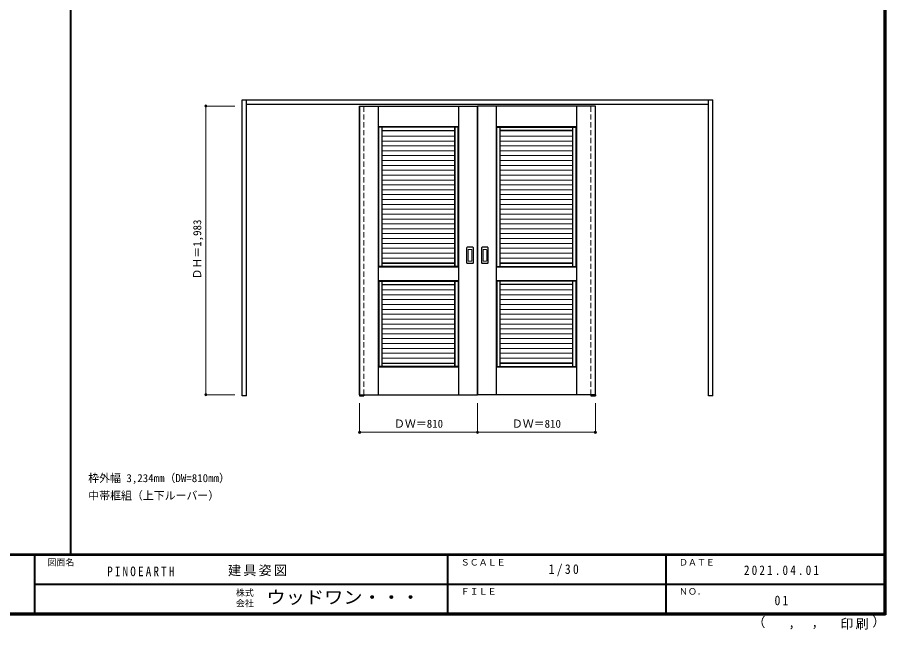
# Model space of a CAD drawing. Units: millimetres, scale not verified. Extents: x -6000 to 5700, y -4307 to 4175.
# Drawn here: x -267 to 5700, y -4307 to -100 of the extents above; entities that cross this region are included whole.
import ezdxf
from ezdxf.enums import TextEntityAlignment as Align

# ---------------------------------------------------------------- set-up
doc = ezdxf.new("R2010")
doc.units = ezdxf.units.MM
doc.header["$LTSCALE"] = 30
doc.header["$PDMODE"] = 32
doc.header["$PDSIZE"] = 15
doc.linetypes.add('DASHED1', pattern=[1.8, 1.2, -0.6])
for name, color, linetype, lineweight in [('0-2_扉', 3, 'Continuous', 25), ('0-3_仕上げ', 7, 'Continuous', 18), ('0-4_枠', 3, 'Continuous', 25), ('0-6_引手', 7, 'Continuous', 18), ('0-B_寸法', 7, 'Continuous', 9), ('F-1_枠', 6, 'Continuous', 40)]:
    doc.layers.add(name, color=color, linetype=linetype, lineweight=lineweight)
doc.layers.add('0-A_文字', color=7, linetype='Continuous')
doc.layers.add('F-A_文字', color=7, linetype='Continuous')
doc.styles.add('ＭＳ ゴシック', font='')
doc.styles.get('ＭＳ ゴシック').set_extended_font_data('MS Gothic')

msp = doc.modelspace()

# ---------------------------------------------------------------- linework, layer by layer
at = {"layer": '0-2_扉'}
for p, q in [((2085, -709.75), (2895, -709.75)), ((2085, -2692.75), (2085, -709.75)), ((3705, -709.75), (2895, -709.75)), ((2895, -2692.75), (2895, -709.75)), ((3705, -2692.75), (3705, -709.75)), ((2085, -2692.75), (2895, -2692.75)), ((3705, -2692.75), (2895, -2692.75))]:
    msp.add_line(p, q, dxfattribs=at)
at = {"layer": '0-2_扉', "color": 4, "linetype": 'DASHED1', "lineweight": 9}
for p, q in [((2115, -2692.75), (2115, -709.75)), ((3675, -2692.75), (3675, -709.75))]:
    msp.add_line(p, q, dxfattribs=at)
at = {"layer": '0-3_仕上げ'}
for p, q in [((2087, -2692.75), (2087, -709.75)), ((2213, -2692.75), (2213, -709.75)), ((2214, -850.75), (2214, -709.75)), ((2215, -849.75), (2215, -709.75)), ((2765, -849.75), (2765, -709.75)), ((2766, -850.75), (2766, -709.75)), ((2767, -2692.75), (2767, -709.75)), ((2893, -2692.75), (2893, -709.75)), ((2897, -2692.75), (2897, -709.75)), ((3023, -2692.75), (3023, -709.75)), ((3024, -850.75), (3024, -709.75)), ((3025, -849.75), (3025, -709.75)), ((3575, -849.75), (3575, -709.75)), ((3576, -850.75), (3576, -709.75)), ((3577, -2692.75), (3577, -709.75)), ((3703, -2692.75), (3703, -709.75)), ((2215, -849.75), (2214, -850.75)), ((2217, -853.75), (2214, -850.75)), ((2765, -849.75), (2215, -849.75)), ((2218, -855.75), (2218, -1811.75)), ((2218, -855.75), (2762, -855.75)), ((2239, -855.75), (2239, -1811.75)), ((2240, -878.71), (2740, -878.71)), ((2740, -880.21), (2240, -880.21)), ((2739, -876.75), (2241, -876.75)), ((2741, -855.75), (2741, -1811.75)), ((2762, -855.75), (2762, -1811.75)), ((2766, -850.75), (2763, -853.75)), ((2765, -849.75), (2766, -850.75)), ((3025, -849.75), (3024, -850.75)), ((3024, -850.75), (3027, -853.75)), ((3025, -849.75), (3575, -849.75)), ((3572, -855.75), (3028, -855.75)), ((3028, -855.75), (3028, -1811.75)), ((3049, -855.75), (3049, -1811.75)), ((3550, -878.71), (3050, -878.71)), ((3050, -880.21), (3550, -880.21)), ((3051, -876.75), (3549, -876.75)), ((3551, -855.75), (3551, -1811.75)), ((3572, -855.75), (3572, -1811.75)), ((3573, -853.75), (3576, -850.75)), ((3575, -849.75), (3576, -850.75)), ((2740, -916.28), (2240, -916.28)), ((2740, -949.78), (2240, -949.78)), ((3050, -916.28), (3550, -916.28)), ((3050, -949.78), (3550, -949.78)), ((2740, -983.28), (2240, -983.28)), ((3050, -983.28), (3550, -983.28)), ((2740, -1016.78), (2240, -1016.78)), ((2740, -1050.28), (2240, -1050.28)), ((3050, -1016.78), (3550, -1016.78)), ((3050, -1050.28), (3550, -1050.28)), ((2740, -1083.78), (2240, -1083.78)), ((2740, -1117.28), (2240, -1117.28)), ((3050, -1083.78), (3550, -1083.78)), ((3050, -1117.28), (3550, -1117.28)), ((2740, -1150.78), (2240, -1150.78)), ((2740, -1184.28), (2240, -1184.28)), ((3050, -1150.78), (3550, -1150.78)), ((3050, -1184.28), (3550, -1184.28)), ((2740, -1217.78), (2240, -1217.78)), ((2740, -1251.28), (2240, -1251.28)), ((3050, -1217.78), (3550, -1217.78)), ((3050, -1251.28), (3550, -1251.28)), ((2740, -1284.78), (2240, -1284.78)), ((3050, -1284.78), (3550, -1284.78)), ((2740, -1318.28), (2240, -1318.28)), ((2740, -1351.78), (2240, -1351.78)), ((3050, -1318.28), (3550, -1318.28)), ((3050, -1351.78), (3550, -1351.78)), ((2740, -1385.28), (2240, -1385.28)), ((2740, -1418.78), (2240, -1418.78)), ((3050, -1385.28), (3550, -1385.28)), ((3050, -1418.78), (3550, -1418.78)), ((2740, -1452.28), (2240, -1452.28)), ((2740, -1485.78), (2240, -1485.78)), ((3050, -1452.28), (3550, -1452.28)), ((3050, -1485.78), (3550, -1485.78)), ((2740, -1519.28), (2240, -1519.28)), ((3050, -1519.28), (3550, -1519.28)), ((2740, -1552.78), (2240, -1552.78)), ((2740, -1586.28), (2240, -1586.28)), ((3050, -1552.78), (3550, -1552.78)), ((3050, -1586.28), (3550, -1586.28)), ((2740, -1619.78), (2240, -1619.78)), ((2740, -1653.28), (2240, -1653.28)), ((3050, -1619.78), (3550, -1619.78)), ((3050, -1653.28), (3550, -1653.28)), ((2740, -1686.78), (2240, -1686.78)), ((2740, -1720.28), (2240, -1720.28)), ((3050, -1686.78), (3550, -1686.78)), ((3050, -1720.28), (3550, -1720.28)), ((2740, -1753.78), (2240, -1753.78)), ((2740, -1787.28), (2240, -1787.28)), ((2240, -1789.75), (2241, -1790.75)), ((2740, -1789.75), (2739, -1790.75)), ((3050, -1753.78), (3550, -1753.78)), ((3050, -1787.28), (3550, -1787.28)), ((3050, -1789.75), (3051, -1790.75)), ((3550, -1789.75), (3549, -1790.75)), ((2214, -1814.75), (2217, -1811.75)), ((2215, -1815.75), (2214, -1814.75)), ((2215, -1907.75), (2215, -1815.75)), ((2765, -1815.75), (2215, -1815.75)), ((2241, -1790.75), (2241, -1811.75)), ((2763, -1811.75), (2766, -1814.75)), ((2765, -1815.75), (2766, -1814.75)), ((2765, -1907.75), (2765, -1815.75)), ((2766, -1908.75), (2766, -1814.75)), ((3027, -1811.75), (3024, -1814.75)), ((3025, -1815.75), (3024, -1814.75)), ((3024, -1908.75), (3024, -1814.75)), ((3025, -1907.75), (3025, -1815.75)), ((3025, -1815.75), (3575, -1815.75)), ((3549, -1790.75), (3549, -1811.75)), ((3576, -1814.75), (3573, -1811.75)), ((3575, -1815.75), (3576, -1814.75)), ((3575, -1907.75), (3575, -1815.75)), ((2214, -1908.75), (2215, -1907.75)), ((2215, -1907.75), (2765, -1907.75)), ((2766, -1908.75), (2763, -1911.75)), ((2766, -1908.75), (2765, -1907.75)), ((3024, -1908.75), (3025, -1907.75)), ((3024, -1908.75), (3027, -1911.75)), ((3575, -1907.75), (3025, -1907.75)), ((3576, -1908.75), (3575, -1907.75)), ((2218, -1913.75), (2218, -2498.75)), ((2218, -1913.75), (2762, -1913.75)), ((2239, -1913.75), (2239, -2498.75)), ((2240, -1936.71), (2740, -1936.71)), ((2739, -1934.75), (2241, -1934.75)), ((2741, -1913.75), (2741, -2498.75)), ((2762, -1913.75), (2762, -2498.75)), ((3572, -1913.75), (3028, -1913.75)), ((3028, -1913.75), (3028, -2498.75)), ((3049, -1913.75), (3049, -2498.75)), ((3550, -1936.71), (3050, -1936.71)), ((3051, -1934.75), (3549, -1934.75)), ((3551, -1913.75), (3551, -2498.75)), ((3572, -1913.75), (3572, -2498.75)), ((2740, -1972.79), (2240, -1972.79)), ((2740, -2006.29), (2240, -2006.29)), ((3050, -1972.79), (3550, -1972.79)), ((3050, -2006.29), (3550, -2006.29)), ((2740, -2039.78), (2240, -2039.78)), ((2740, -2073.28), (2240, -2073.28)), ((3050, -2039.78), (3550, -2039.78)), ((3050, -2073.28), (3550, -2073.28)), ((2740, -2106.78), (2240, -2106.78)), ((2740, -2140.28), (2240, -2140.28)), ((3050, -2106.78), (3550, -2106.78)), ((3050, -2140.28), (3550, -2140.28)), ((2740, -2173.78), (2240, -2173.78)), ((2740, -2207.28), (2240, -2207.28)), ((3050, -2173.78), (3550, -2173.78)), ((3050, -2207.28), (3550, -2207.28)), ((2740, -2240.78), (2240, -2240.78)), ((3050, -2240.78), (3550, -2240.78)), ((2740, -2274.28), (2240, -2274.28)), ((2740, -2307.78), (2240, -2307.78)), ((3050, -2274.28), (3550, -2274.28)), ((3050, -2307.78), (3550, -2307.78)), ((2740, -2341.28), (2240, -2341.28)), ((2740, -2374.78), (2240, -2374.78)), ((3050, -2341.28), (3550, -2341.28)), ((3050, -2374.78), (3550, -2374.78)), ((2740, -2408.28), (2240, -2408.28)), ((2740, -2441.78), (2240, -2441.78)), ((3050, -2408.28), (3550, -2408.28)), ((3050, -2441.78), (3550, -2441.78)), ((2214, -2501.75), (2217, -2498.75)), ((2215, -2502.75), (2214, -2501.75)), ((2214, -2692.75), (2214, -2501.75)), ((2215, -2692.75), (2215, -2502.75)), ((2765, -2502.75), (2215, -2502.75)), ((2740, -2475.28), (2240, -2475.28)), ((2240, -2476.75), (2241, -2477.75)), ((2241, -2477.75), (2241, -2498.75)), ((2241, -2477.75), (2739, -2477.75)), ((2740, -2476.75), (2739, -2477.75)), ((2739, -2477.75), (2739, -2498.75)), ((2763, -2498.75), (2766, -2501.75)), ((2765, -2502.75), (2766, -2501.75)), ((2765, -2692.75), (2765, -2502.75)), ((2766, -2692.75), (2766, -2501.75)), ((3027, -2498.75), (3024, -2501.75)), ((3024, -2692.75), (3024, -2501.75)), ((3025, -2502.75), (3024, -2501.75)), ((3025, -2692.75), (3025, -2502.75)), ((3025, -2502.75), (3575, -2502.75)), ((3050, -2475.28), (3550, -2475.28)), ((3050, -2476.75), (3051, -2477.75)), ((3549, -2477.75), (3051, -2477.75)), ((3051, -2477.75), (3051, -2498.75)), ((3550, -2476.75), (3549, -2477.75)), ((3549, -2477.75), (3549, -2498.75)), ((3576, -2501.75), (3573, -2498.75)), ((3575, -2502.75), (3576, -2501.75)), ((3575, -2692.75), (3575, -2502.75)), ((3576, -2692.75), (3576, -2501.75))]:
    msp.add_line(p, q, dxfattribs=at)
at = {"layer": '0-3_仕上げ', "color": 3, "lineweight": 25}
for p, q in [((2217, -1811.75), (2217, -853.75)), ((2763, -853.75), (2217, -853.75)), ((2240, -1811.75), (2240, -853.75)), ((2240, -877.75), (2740, -877.75)), ((2740, -1811.75), (2740, -853.75)), ((2763, -1811.75), (2763, -853.75)), ((3027, -1811.75), (3027, -853.75)), ((3027, -853.75), (3573, -853.75)), ((3050, -1811.75), (3050, -853.75)), ((3550, -877.75), (3050, -877.75)), ((3550, -1811.75), (3550, -853.75)), ((3573, -1811.75), (3573, -853.75)), ((2240, -1789.75), (2740, -1789.75)), ((3550, -1789.75), (3050, -1789.75)), ((2763, -1811.75), (2217, -1811.75)), ((3027, -1811.75), (3573, -1811.75)), ((2217, -1911.75), (2217, -2498.75)), ((2217, -1911.75), (2763, -1911.75)), ((2240, -2498.75), (2240, -1911.75)), ((2240, -1935.75), (2740, -1935.75)), ((2740, -2498.75), (2740, -1911.75)), ((2763, -1911.75), (2763, -2498.75)), ((3027, -1911.75), (3027, -2498.75)), ((3573, -1911.75), (3027, -1911.75)), ((3050, -2498.75), (3050, -1911.75)), ((3550, -1935.75), (3050, -1935.75)), ((3550, -2498.75), (3550, -1911.75)), ((3573, -1911.75), (3573, -2498.75)), ((2763, -2498.75), (2217, -2498.75)), ((2240, -2476.75), (2740, -2476.75)), ((3027, -2498.75), (3573, -2498.75)), ((3550, -2476.75), (3050, -2476.75))]:
    msp.add_line(p, q, dxfattribs=at)
at = {"layer": '0-3_仕上げ'}
for points in [[(2240, -877.75), (2241, -876.75), (2241, -855.75)], [(2740, -877.75), (2739, -876.75), (2739, -855.75)], [(3050, -877.75), (3051, -876.75), (3051, -855.75)], [(3550, -877.75), (3549, -876.75), (3549, -855.75)], [(2217, -1911.75), (2214, -1908.75), (2214, -1814.75)], [(2241, -1790.75), (2739, -1790.75), (2739, -1811.75)], [(3549, -1790.75), (3051, -1790.75), (3051, -1811.75)], [(3573, -1911.75), (3576, -1908.75), (3576, -1814.75)], [(2240, -1935.75), (2241, -1934.75), (2241, -1913.75)], [(2740, -1935.75), (2739, -1934.75), (2739, -1913.75)], [(3050, -1935.75), (3051, -1934.75), (3051, -1913.75)], [(3550, -1935.75), (3549, -1934.75), (3549, -1913.75)]]:
    msp.add_lwpolyline(points, dxfattribs=at)
at = {"layer": '0-4_枠'}
for p, q in [((1278, -2701.25), (1278, -666.25)), ((1278, -666.25), (4512, -666.25)), ((1308, -2701.25), (1308, -666.25)), ((1308, -696.25), (4482, -696.25)), ((4482, -2701.25), (4482, -666.25)), ((4512, -2701.25), (4512, -666.25)), ((1308, -2701.25), (1278, -2701.25)), ((2085, -2692.75), (2085, -2701.25)), ((2085, -2701.25), (2115, -2701.25)), ((2115, -2692.75), (2115, -2701.25)), ((3675, -2692.75), (3675, -2701.25)), ((3675, -2701.25), (3705, -2701.25)), ((3705, -2692.75), (3705, -2701.25)), ((4512, -2701.25), (4482, -2701.25))]:
    msp.add_line(p, q, dxfattribs=at)
at = {"layer": '0-4_枠', "color": 4, "linetype": 'DASHED1', "lineweight": 9}
for p, q in [((2085, -2692.75), (2085, -696.25)), ((2115, -2692.75), (2115, -696.25)), ((3675, -2692.75), (3675, -696.25)), ((3705, -2692.75), (3705, -696.25))]:
    msp.add_line(p, q, dxfattribs=at)
at = {"layer": '0-6_引手', "color": 3, "lineweight": 25}
for p, q in [((2823, -1788.75), (2823, -1681.75)), ((2863.5, -1680.25), (2824.5, -1680.25)), ((2865, -1681.75), (2865, -1788.75)), ((2925, -1788.75), (2925, -1681.75)), ((2965.5, -1680.25), (2926.5, -1680.25)), ((2967, -1681.75), (2967, -1788.75)), ((2863.5, -1790.25), (2824.5, -1790.25)), ((2965.5, -1790.25), (2926.5, -1790.25))]:
    msp.add_line(p, q, dxfattribs=at)
at = {"layer": '0-6_引手'}
for p, q in [((2831.5, -1772.75), (2831.5, -1697.75)), ((2855, -1696.25), (2833, -1696.25)), ((2856.5, -1697.75), (2856.5, -1772.75)), ((2933.5, -1772.75), (2933.5, -1697.75)), ((2957, -1696.25), (2935, -1696.25)), ((2958.5, -1697.75), (2958.5, -1772.75)), ((2855, -1774.25), (2833, -1774.25)), ((2957, -1774.25), (2935, -1774.25))]:
    msp.add_line(p, q, dxfattribs=at)
at = {"layer": '0-6_引手', "color": 3, "lineweight": 25}
for centre, start, end in [((2824.5, -1681.75), 90, 180), ((2863.5, -1681.75), 0, 90), ((2926.5, -1681.75), 90, 180), ((2965.5, -1681.75), 0, 90), ((2824.5, -1788.75), 180, 270), ((2863.5, -1788.75), 270, 0), ((2926.5, -1788.75), 180, 270), ((2965.5, -1788.75), 270, 0)]:
    msp.add_arc(centre, 1.5, start, end, dxfattribs=at)
at = {"layer": '0-6_引手'}
for centre, start, end in [((2833, -1697.75), 90, 180), ((2855, -1697.75), 0, 90), ((2935, -1697.75), 90, 180), ((2957, -1697.75), 0, 90), ((2833, -1772.75), 180, 270), ((2855, -1772.75), 270, 0), ((2935, -1772.75), 180, 270), ((2957, -1772.75), 270, 0)]:
    msp.add_arc(centre, 1.5, start, end, dxfattribs=at)
at = {"layer": '0-B_寸法', "color": 4}
for p, q in [((1028, -709.75), (1228, -709.75)), ((1028, -709.75), (1028, -2692.75)), ((1028, -2692.75), (1228, -2692.75)), ((2085, -2951.25), (2085, -2751.25)), ((2895, -2951.25), (2895, -2751.25)), ((3705, -2951.25), (3705, -2751.25)), ((2085, -2951.25), (3705, -2951.25))]:
    msp.add_line(p, q, dxfattribs=at)
at = {"layer": '0-B_寸法'}
for p in [(1028, -709.75), (1028, -2692.75), (2085, -2951.25), (2895, -2951.25), (3705, -2951.25)]:
    msp.add_point(p, dxfattribs=at)
at = {"layer": 'F-1_枠'}
for p, q in [((100, -3790), (100, 4175)), ((5690, 4175), (5690, -4205)), ((5695, 4175), (5695, -4205)), ((5700, 4175), (5700, -4205)), ((5700, -3790), (-6000, -3790)), ((5700, -3795), (-6000, -3795)), ((-150, -3795), (-150, -4195)), ((2690, -3795), (2690, -4195)), ((4190, -3795), (4190, -4195)), ((-150, -3995), (5690, -3995.01)), ((5700, -4195), (-6000, -4195)), ((5700, -4200), (-6000, -4200)), ((5700, -4205), (-6000, -4205))]:
    msp.add_line(p, q, dxfattribs=at)

# ---------------------------------------------------------------- texts
at = {"layer": '0-A_文字', "style": 'ＭＳ ゴシック'}
for s, p in [('枠外幅 3,234mm（DW=810mm）', (220, -3310)), ('中帯框組（上下ルーバー）', (220, -3430))]:
    msp.add_text(s, height=54.99, dxfattribs=at).set_placement(p, align=Align.BOTTOM_LEFT)
at = {"layer": '0-B_寸法', "style": 'ＭＳ ゴシック'}
msp.add_text('ＤＨ＝1,983', height=54.99, rotation=90, dxfattribs=at).set_placement((1013, -1901.5), align=Align.BOTTOM_LEFT)
for p in [(2321.25, -2936.25), (3131.25, -2936.25)]:
    msp.add_text('ＤＷ＝810', height=54.99, dxfattribs=at).set_placement(p, align=Align.BOTTOM_LEFT)
at = {"layer": 'F-A_文字', "style": 'ＭＳ ゴシック'}
for s, height, p in [('図面名', 43.99, (-60, -3880)), ('ＳＣＡＬＥ', 43.99, (2780, -3880)), ('ＤＡＴＥ', 43.99, (4280, -3880)), ('株式', 43.99, (1235, -4089)), ('ＦＩＬＥ', 43.99, (2780, -4080)), ('ＮＯ．', 43.99, (4280, -4080)), ('会社', 43.99, (1235, -4161)), ('（', 65.98, (4784.03, -4308.31)), ('）', 65.98, (5608.4, -4304.13)), (',', 65.98, (5031.28, -4308.31)), (',', 65.98, (5190.2, -4305.53))]:
    msp.add_text(s, height=height, dxfattribs=at).set_placement(p, align=Align.BOTTOM_LEFT)
at = {"layer": 'F-A_文字', "style": 'ＭＳ ゴシック', "width": 1.1}
msp.add_text('ウッドワン・・・', height=87.98, dxfattribs=at).set_placement((1445, -4155), align=Align.BOTTOM_LEFT)
at = {"layer": 'F-A_文字', "char_height": 65.98, "attachment_point": 7, "style": 'ＭＳ ゴシック'}
for s, insert in [('\\T1.39;\\W0.85;PINOEARTH', (350, -3940.79)), ('\\T1.17;建具姿図', (1180.42, -3940)), ('\\T1.38;\\W0.9;1/30', (3383.75, -3940)), ('\\T1.39;\\W0.85;2021.04.01', (4726.25, -3932.5)), ('\\T1.36;\\W0.9;01', (4936.25, -4140)), ('\\T1.17;印刷', (5388.15, -4306.92))]:
    msp.add_mtext(s, dxfattribs=dict(at, insert=insert))

doc.saveas('drawing.dxf')
